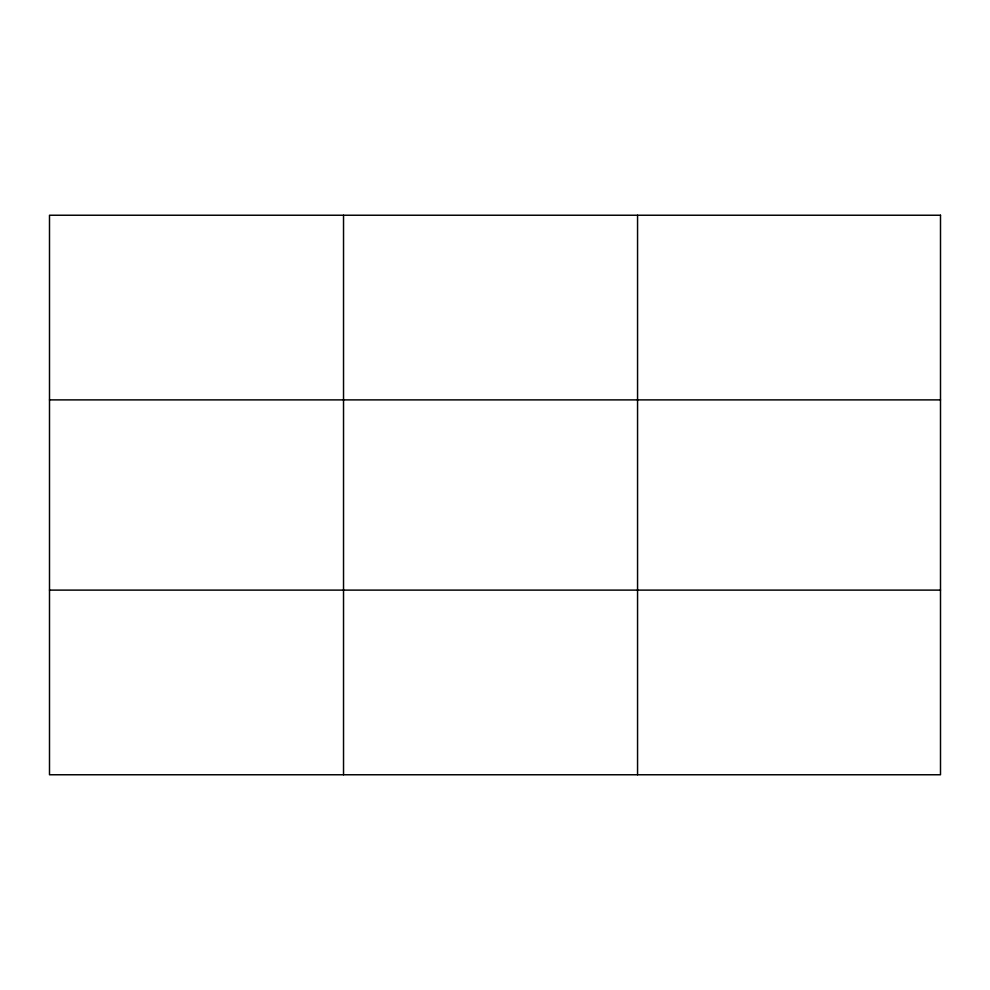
<?xml version="1.0" encoding="UTF-8"?>
<svg xmlns="http://www.w3.org/2000/svg" width="990" height="990" viewBox="0 0 990 990"><rect width="100%" height="100%" fill="white"/><g stroke="black" fill="none" stroke-linecap="round" stroke-linejoin="round"><path stroke-width="1.49" d="M343.53 774.762L343.53 215.238M637.56 774.762L637.56 215.238M49.5 399.886L940.5 399.886M49.5 590.114L940.5 590.114M940.5 215.238L940.5 774.762L49.5 774.762L49.5 215.238L940.5 215.238"/></g></svg>
